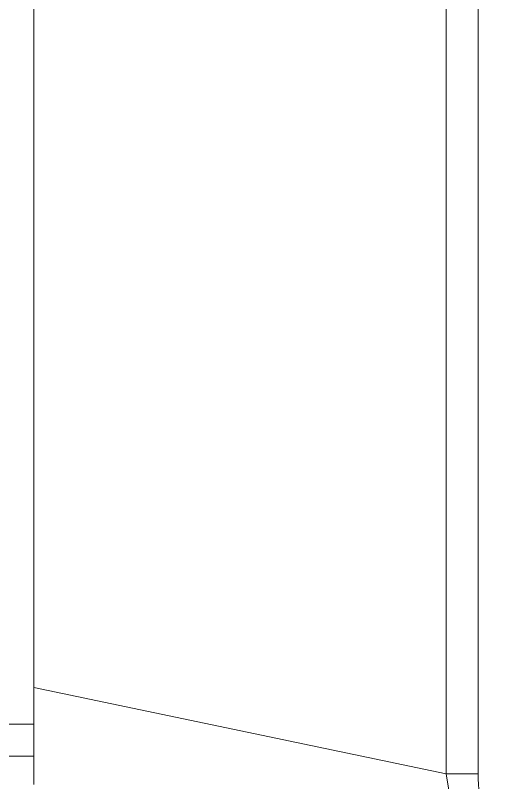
# Model space of a CAD drawing. Header units: millimetres. Extents: x 113490 to 142599, y -20467 to 115.
# Drawn here: x 123555.8 to 123595.2, y -6241.9 to -6179 of the extents above; entities that cross this region are included whole.
import ezdxf

# ---------------------------------------------------------------- set-up
doc = ezdxf.new("R2010")
doc.units = ezdxf.units.MM
doc.layers.add('DV1_0', color=7, linetype='Continuous')

msp = doc.modelspace()

# ---------------------------------------------------------------- linework, layer by layer
at = {"layer": 'DV1_0', "color": 7, "linetype": 'Continuous', "lineweight": 15}
for p, q in [((123557.261, -6148.673), (123557.261, -6234.066)), ((123557.261, -6234.066), (123557.261, -6242.003)), ((123557.261, -6239.68), (123554.261, -6239.68))]:
    msp.add_line(p, q, dxfattribs=at)
at = {"layer": 'DV1_0', "color": 7, "linetype": 'Continuous', "lineweight": 20}
for p, q in [((123591.02, -6159.733), (123591.02, -6241.13)), ((123593.641, -6159.733), (123593.641, -6241.13)), ((123557.261, -6234.066), (123591.02, -6241.13)), ((123557.261, -6237.08), (123554.261, -6237.08)), ((123591.02, -6241.13), (123592.396, -6249.355)), ((123593.641, -6241.13), (123591.02, -6241.13))]:
    msp.add_line(p, q, dxfattribs=at)
msp.add_ellipse((123710.24, -6259.148), major_axis=(116.369, -20.648), ratio=0.354256, start_param=3.204443, end_param=3.366071, dxfattribs=at)

doc.saveas('drawing.dxf')
